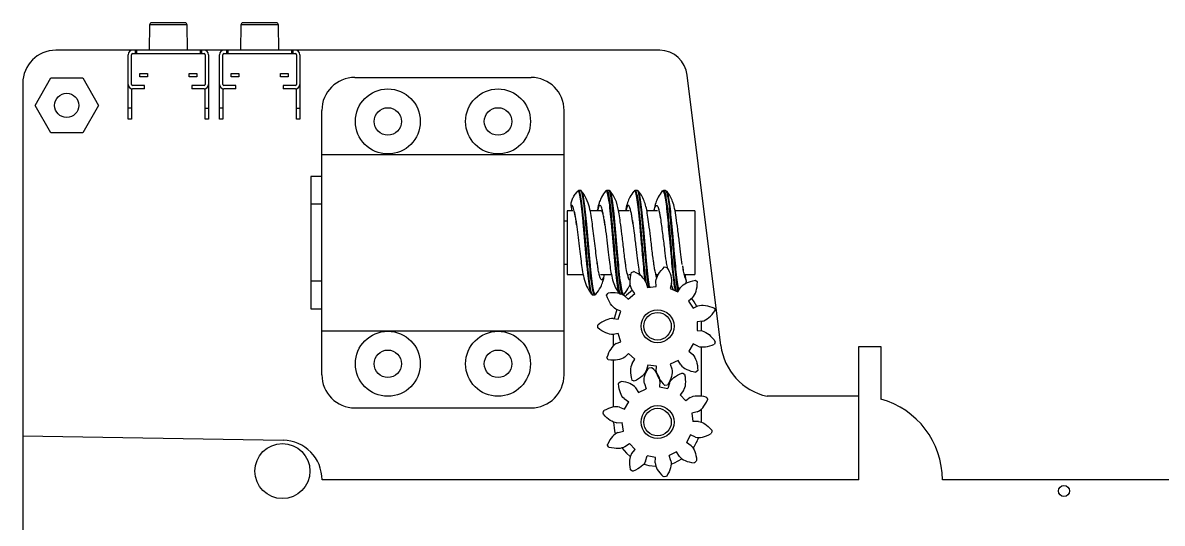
# Model space of a CAD drawing. Header units: millimetres. Extents: x -64 to 93, y 51 to 179.
# Drawn here: x -63.6 to 39.9, y 133.4 to 178.8 of the extents above; entities that cross this region are included whole.
import ezdxf

# ---------------------------------------------------------------- set-up
doc = ezdxf.new("R2010")
doc.units = ezdxf.units.MM

msp = doc.modelspace()

# ---------------------------------------------------------------- linework, layer by layer
at = {"color": 7, "linetype": 'Continuous', "lineweight": 25}
for p, q in [((-52.12, 178.64), (-52.16, 176.34)), ((-48.91, 178.84), (-51.92, 178.84)), ((-48.67, 176.34), (-48.71, 178.64)), ((-43.82, 178.64), (-43.86, 176.34)), ((-40.61, 178.84), (-43.62, 178.84)), ((-40.37, 176.34), (-40.41, 178.64)), ((-5.75, 176.34), (-60.64, 176.34)), ((-53.66, 176.04), (-47.16, 176.04)), ((-53.41, 176.34), (-53.41, 176.04)), ((-53.31, 176.34), (-53.31, 176.04)), ((-47.51, 176.34), (-47.51, 176.04)), ((-47.41, 176.34), (-47.41, 176.04)), ((-45.36, 176.04), (-38.86, 176.04)), ((-45.11, 176.34), (-45.11, 176.04)), ((-45.01, 176.34), (-45.01, 176.04)), ((-39.21, 176.34), (-39.21, 176.04)), ((-39.11, 176.34), (-39.11, 176.04)), ((-54.06, 170.09), (-54.06, 175.94)), ((-53.76, 173.24), (-53.76, 175.94)), ((-47.06, 175.94), (-47.06, 173.24)), ((-46.76, 175.94), (-46.76, 170.09)), ((-45.76, 170.09), (-45.76, 175.94)), ((-45.46, 173.24), (-45.46, 175.94)), ((-38.76, 175.94), (-38.76, 173.24)), ((-38.46, 175.94), (-38.46, 170.09)), ((-53.01, 174.24), (-52.31, 174.24)), ((-53.01, 173.94), (-53.01, 174.24)), ((-52.31, 174.24), (-52.31, 173.94)), ((-48.51, 173.94), (-48.51, 174.24)), ((-48.51, 174.24), (-47.81, 174.24)), ((-47.81, 174.24), (-47.81, 173.94)), ((-44.71, 174.24), (-44.01, 174.24)), ((-44.71, 173.94), (-44.71, 174.24)), ((-44.01, 174.24), (-44.01, 173.94)), ((-40.21, 173.94), (-40.21, 174.24)), ((-40.21, 174.24), (-39.51, 174.24)), ((-39.51, 174.24), (-39.51, 173.94)), ((-0.2, 149.55), (-3.26, 174.07)), ((-63.64, 173.34), (-63.64, 54.14)), ((-62.52, 171.34), (-61.08, 173.84)), ((-61.08, 173.84), (-58.19, 173.84)), ((-58.19, 173.84), (-56.75, 171.34)), ((-52.56, 173.14), (-53.66, 173.14)), ((-52.31, 173.94), (-53.01, 173.94)), ((-52.56, 172.84), (-52.56, 173.14)), ((-47.81, 173.94), (-48.51, 173.94)), ((-47.16, 173.14), (-48.26, 173.14)), ((-48.26, 173.14), (-48.26, 172.84)), ((-44.26, 173.14), (-45.36, 173.14)), ((-44.01, 173.94), (-44.71, 173.94)), ((-44.26, 172.84), (-44.26, 173.14)), ((-39.51, 173.94), (-40.21, 173.94)), ((-38.86, 173.14), (-39.96, 173.14)), ((-39.96, 173.14), (-39.96, 172.84)), ((-33.46, 173.88), (-17.45, 173.88)), ((-53.76, 172.85), (-53.76, 170.09)), ((-52.56, 172.84), (-53.66, 172.84)), ((-47.16, 172.84), (-48.26, 172.84)), ((-47.06, 170.09), (-47.06, 172.85)), ((-45.46, 172.85), (-45.46, 170.09)), ((-44.26, 172.84), (-45.36, 172.84)), ((-38.86, 172.84), (-39.96, 172.84)), ((-38.76, 170.09), (-38.76, 172.85)), ((-61.08, 168.84), (-62.52, 171.34)), ((-56.75, 171.34), (-58.19, 168.84)), ((-53.76, 171.09), (-54.06, 171.09)), ((-47.06, 171.09), (-46.76, 171.09)), ((-45.46, 171.09), (-45.76, 171.09)), ((-38.76, 171.09), (-38.46, 171.09)), ((-36.46, 146.88), (-36.46, 170.88)), ((-14.45, 146.88), (-14.45, 170.88)), ((-53.76, 170.09), (-54.06, 170.09)), ((-46.76, 170.09), (-47.06, 170.09)), ((-45.46, 170.09), (-45.76, 170.09)), ((-38.46, 170.09), (-38.76, 170.09)), ((-58.19, 168.84), (-61.08, 168.84)), ((-36.46, 166.88), (-14.45, 166.88)), ((-36.46, 164.88), (-37.46, 164.88)), ((-37.46, 164.88), (-37.46, 152.88)), ((-12.93, 163.62), (-13.09, 163.62)), ((-10.39, 163.62), (-10.55, 163.62)), ((-7.82, 163.62), (-7.98, 163.62)), ((-5.42, 163.62), (-5.5, 163.59)), ((-5.25, 163.62), (-5.41, 163.62)), ((-5.16, 163.59), (-5.23, 163.62)), ((-13.24, 163.56), (-13.16, 163.59)), ((-13.16, 163.58), (-13.18, 163.57)), ((-7.71, 163.58), (-7.72, 163.57)), ((-13.65, 161.78), (-14.16, 161.78)), ((-14.16, 161.78), (-14.16, 155.98)), ((-13.7, 161.78), (-13.8, 162.24)), ((-11.08, 161.78), (-12.07, 161.78)), ((-8.52, 161.78), (-9.51, 161.78)), ((-5.95, 161.78), (-6.93, 161.78)), ((-2.56, 161.78), (-4.37, 161.78)), ((-2.56, 161.78), (-2.56, 155.98)), ((-14.16, 160.83), (-14.45, 160.83)), ((-10.81, 160.96), (-10.74, 160.46)), ((-8.23, 160.9), (-8.19, 160.61)), ((-14.45, 156.93), (-14.16, 156.93)), ((-6.28, 156.88), (-6.3, 157.07)), ((-5.32, 156.67), (-5.08, 156.63)), ((-14.16, 155.98), (-12.71, 155.98)), ((-11.13, 155.98), (-10.14, 155.98)), ((-8.56, 155.98), (-8.35, 155.98)), ((-8.33, 156.16), (-8.11, 156.26)), ((-7.66, 155.98), (-7.57, 155.98)), ((-6.09, 154.91), (-6.11, 155.37)), ((-6.03, 156), (-5.99, 156.02)), ((-5.99, 155.98), (-5.88, 155.98)), ((-3.46, 156), (-3.37, 155.51)), ((-3.46, 155.98), (-2.56, 155.98)), ((-2.51, 155.47), (-2.33, 155.31)), ((-10.58, 154.1), (-10.45, 154.3)), ((-8.03, 154.26), (-8.29, 154.64)), ((-6.98, 155.24), (-6.86, 154.8)), ((-6.86, 154.8), (-6.09, 154.91)), ((-4.68, 155.17), (-4.82, 154.73)), ((-4.82, 154.73), (-4.11, 154.41)), ((-4.11, 154.41), (-3.87, 154.81)), ((-11.83, 154.13), (-11.67, 154.13)), ((-11.55, 154.22), (-11.56, 154.18)), ((-8.95, 154.06), (-8.61, 153.75)), ((-8.61, 153.75), (-8.03, 154.26)), ((-2.78, 153.86), (-3.14, 153.57)), ((-3.14, 153.57), (-2.71, 152.92)), ((-37.46, 152.88), (-36.46, 152.88)), ((-9.3, 152.66), (-9.73, 152.84)), ((-9.52, 151.92), (-9.3, 152.66)), ((-2.71, 152.92), (-2.3, 153.13)), ((-0.79, 152.94), (-0.72, 152.72)), ((-11.37, 151.15), (-11.37, 151.39)), ((-9.97, 152), (-9.52, 151.92)), ((-1.89, 151.74), (-2.35, 151.69)), ((-2.35, 151.69), (-2.34, 150.91)), ((-1.95, 151.29), (-1.97, 151.73)), ((-1.95, 150.87), (-1.95, 151.29)), ((-36.46, 150.88), (-14.45, 150.88)), ((-9.52, 150.63), (-9.97, 150.55)), ((-9.95, 149.52), (-9.95, 150.55)), ((-9.29, 149.88), (-9.52, 150.63)), ((-2.34, 150.91), (-1.89, 150.86)), ((-9.72, 149.71), (-9.29, 149.88)), ((-2.7, 149.68), (-3.12, 149.02)), ((-2.29, 149.47), (-2.7, 149.68)), ((-1.95, 144.94), (-1.95, 149.42)), ((-0.71, 149.89), (-0.78, 149.66)), ((12.34, 137.34), (12.34, 149.44)), ((12.34, 149.44), (14.34, 149.44)), ((14.34, 149.44), (14.34, 144.67)), ((-10.43, 148.24), (-10.56, 148.44)), ((-9.95, 143.94), (-9.95, 148.24)), ((-8.6, 148.81), (-8.93, 148.49)), ((-8.01, 148.3), (-8.6, 148.81)), ((-8.27, 147.92), (-8.01, 148.3)), ((-4.09, 148.17), (-4.79, 147.85)), ((-3.85, 147.78), (-4.09, 148.17)), ((-3.12, 149.02), (-2.76, 148.73)), ((-6.84, 147.77), (-6.95, 147.32)), ((-6.06, 147.66), (-6.84, 147.77)), ((-6.78, 147.48), (-6.7, 147.53)), ((-6.7, 147.53), (-6.54, 147.55)), ((-6.54, 147.55), (-6.46, 147.53)), ((-6.08, 147.2), (-6.06, 147.66)), ((-4.79, 147.85), (-4.65, 147.41)), ((-3.74, 147.04), (-3.66, 147.03)), ((-2.3, 147.28), (-2.48, 147.13)), ((-9.5, 146.06), (-9.46, 146.14)), ((-9.46, 146.14), (-9.35, 146.25)), ((-9.35, 146.25), (-9.27, 146.28)), ((-8.07, 146.3), (-8.29, 146.4)), ((-7.15, 146.1), (-6.99, 145.62)), ((-5.73, 146.29), (-5.76, 145.79)), ((-4.86, 146.13), (-5.01, 145.65)), ((-3.66, 147.03), (-3.51, 146.95)), ((-3.51, 146.95), (-3.46, 146.89)), ((-7.95, 145.71), (-7.68, 145.29)), ((-7.68, 145.29), (-6.99, 145.62)), ((-5.76, 145.79), (-5.01, 145.65)), ((-5.04, 145.94), (-5.28, 145.91)), ((-3.59, 145.45), (-3.91, 145.06)), ((-3.91, 145.06), (-3.39, 144.51)), ((-9.41, 143.94), (-8.94, 143.76)), ((-8.99, 144.72), (-8.57, 144.43)), ((-8.94, 143.76), (-8.57, 144.43)), ((-2.98, 144.81), (-3.39, 144.51)), ((-1.55, 144.89), (-1.48, 144.83)), ((-1.48, 144.83), (-1.41, 144.68)), ((-1.41, 144.68), (-1.41, 144.6)), ((12.34, 144.94), (4, 144.94)), ((-33.46, 143.88), (-17.45, 143.88)), ((-10.88, 143.4), (-10.85, 143.55)), ((-10.86, 143.31), (-10.88, 143.4)), ((-10.85, 143.55), (-10.81, 143.63)), ((-2.36, 143.52), (-2.85, 143.39)), ((-2.85, 143.39), (-2.74, 142.64)), ((-1.95, 142.59), (-1.95, 143.8)), ((-9.66, 142.53), (-9.16, 142.54)), ((-9.05, 141.78), (-9.16, 142.54)), ((-2.24, 142.64), (-2.74, 142.64)), ((-1.03, 141.86), (-1.02, 141.78)), ((-63.64, 141.34), (-39.97, 140.94)), ((-9.54, 141.65), (-9.05, 141.78)), ((-2.96, 141.42), (-3.33, 140.74)), ((-2.49, 141.23), (-2.96, 141.42)), ((-1.05, 141.62), (-1.09, 141.55)), ((-1.02, 141.78), (-1.05, 141.62)), ((-10.49, 140.49), (-10.49, 140.57)), ((-10.42, 140.34), (-10.49, 140.49)), ((-10.35, 140.29), (-10.42, 140.34)), ((-8.92, 140.36), (-8.51, 140.66)), ((-7.99, 140.11), (-8.51, 140.66)), ((-8.31, 139.72), (-7.99, 140.11)), ((-4.22, 139.88), (-4.91, 139.55)), ((-3.95, 139.46), (-4.22, 139.88)), ((-2.91, 140.45), (-3.33, 140.74)), ((-7.04, 139.04), (-6.89, 139.52)), ((-6.14, 139.38), (-6.89, 139.52)), ((-6.17, 138.88), (-6.14, 139.38)), ((-4.75, 139.07), (-4.91, 139.55)), ((-2.55, 138.92), (-2.63, 138.89)), ((-2.44, 139.03), (-2.55, 138.92)), ((-2.4, 139.11), (-2.44, 139.03)), ((-8.39, 138.22), (-8.44, 138.29)), ((-8.24, 138.15), (-8.39, 138.22)), ((-8.16, 138.14), (-8.24, 138.15)), ((12.34, 137.34), (-36.44, 137.34)), ((-5.36, 137.62), (-5.44, 137.64)), ((-5.2, 137.65), (-5.36, 137.62)), ((-5.12, 137.69), (-5.2, 137.65)), ((59.79, 137.34), (19.94, 137.34))]:
    msp.add_line(p, q, dxfattribs=at)
at = {"color": 8, "linetype": 'Continuous', "lineweight": 25}
for p, q in [((-48.71, 178.64), (-52.12, 178.64)), ((-40.41, 178.64), (-43.82, 178.64)), ((-36.46, 162.38), (-37.46, 162.38)), ((-13.32, 160.51), (-13.39, 161.08)), ((-11.39, 156.72), (-11.45, 157.16)), ((-36.46, 155.38), (-37.46, 155.38)), ((-6.03, 156), (-5.99, 155.77))]:
    msp.add_line(p, q, dxfattribs=at)
at = {"color": 7, "linetype": 'Continuous', "lineweight": 25, "flags": 128}
for points in [[(-13.1, 163.62), (-13.14, 163.6), (-13.18, 163.59)], [(-12.85, 163.58), (-12.89, 163.6), (-12.93, 163.61)], [(-10.56, 163.62), (-10.6, 163.6), (-10.64, 163.59)], [(-10.29, 163.59), (-10.33, 163.6), (-10.37, 163.62)], [(-7.99, 163.62), (-8.03, 163.6), (-8.07, 163.59)], [(-7.72, 163.59), (-7.76, 163.6), (-7.8, 163.62)], [(-8.24, 154.57), (-8.78, 154.11), (-8.89, 154)], [(-11.92, 154.17), (-11.88, 154.15), (-11.84, 154.14)], [(-11.66, 154.14), (-11.62, 154.15), (-11.58, 154.17)], [(-9.09, 154.14), (-9.05, 154.15), (-9.01, 154.17)], [(-2.38, 153.09), (-2.62, 153.51), (-2.85, 153.81)], [(-9.65, 152.81), (-9.87, 152.07), (-9.89, 151.98)], [(-9.95, 142.59), (-9.87, 141.81), (-9.8, 141.52)], [(-9.19, 140.24), (-8.78, 139.76), (-8.44, 139.46)], [(-7.18, 138.78), (-6.73, 138.66), (-6.11, 138.59)], [(-4.72, 138.78), (-4.42, 138.89), (-3.74, 139.25)]]:
    msp.add_lwpolyline(points, dxfattribs=at)
at = {"color": 7, "linetype": 'Continuous', "lineweight": 25}
for centre, radius in [((-59.64, 171.34), 1.1), ((-30.46, 169.88), 2.95), ((-20.45, 169.88), 2.95), ((-30.46, 169.88), 1.25), ((-20.45, 169.88), 1.25), ((-5.95, 151.29), 1.5), ((-5.95, 151.29), 1.25), ((-30.46, 147.88), 2.95), ((-20.45, 147.88), 2.95), ((-30.46, 147.88), 1.25), ((-20.45, 147.88), 1.25), ((-5.95, 142.59), 1.5), ((-5.95, 142.59), 1.25), ((-40.04, 138.14), 2.5), ((30.98, 136.34), 0.5)]:
    msp.add_circle(centre, radius, dxfattribs=at)
for centre, radius, start, end in [((-51.92, 178.64), 0.2, 90, 179), ((-48.91, 178.64), 0.2, 1, 90), ((-43.62, 178.64), 0.2, 90, 179), ((-40.61, 178.64), 0.2, 1, 90), ((-60.64, 173.34), 3, 90, 180), ((-53.66, 175.94), 0.4, 90, 180), ((-53.66, 175.94), 0.1, 90, 180), ((-47.16, 175.94), 0.4, 360, 90), ((-47.16, 175.94), 0.1, 0, 90), ((-45.36, 175.94), 0.4, 90, 180), ((-45.36, 175.94), 0.1, 90, 180), ((-38.86, 175.94), 0.4, 360, 90), ((-38.86, 175.94), 0.1, 360, 90), ((-5.75, 173.84), 2.5, 5.286, 90), ((-53.66, 173.24), 0.4, 180, 270), ((-53.66, 173.24), 0.1, 180, 270), ((-47.16, 173.24), 0.4, 270, 0), ((-47.16, 173.24), 0.1, 270, 0), ((-45.36, 173.24), 0.4, 180, 270), ((-45.36, 173.24), 0.1, 180, 270), ((-38.86, 173.24), 0.4, 270, 0), ((-38.86, 173.24), 0.1, 270, 0), ((-33.46, 170.88), 3, 90, 180), ((-17.45, 170.88), 3, 0, 90), ((5.17, 150.22), 5.41, 187.1051, 257.5149), ((-33.46, 146.88), 3, 180, 270), ((-17.45, 146.88), 3, 270, 0), ((12.34, 137.34), 7.6, 0, 74.7425), ((-40.04, 137.34), 3.6, 360, 89.0302), ((-5.95, 142.59), 4, 323.9514, 339.4698)]:
    msp.add_arc(centre, radius, start, end, dxfattribs=at)
for points, knots in [([(-11.84, 154.18), (-11.87, 154.19), (-11.93, 154.2), (-12.03, 154.69), (-12.16, 155.54), (-12.28, 156.7), (-12.39, 158.03), (-12.52, 159.44), (-12.65, 160.81), (-12.76, 162), (-12.88, 162.94), (-12.99, 163.44), (-13.07, 163.62), (-13.1, 163.61), (-13.1, 163.61)], [0, 0, 0, 0, 0.05826, 0.154303, 0.252283, 0.347853, 0.441422, 0.538856, 0.63629, 0.72986, 0.82543, 0.92341, 0.988045, 1, 1, 1, 1]), ([(-11.67, 154.17), (-11.7, 154.18), (-11.76, 154.19), (-11.87, 154.68), (-12, 155.54), (-12.12, 156.7), (-12.23, 158.03), (-12.36, 159.44), (-12.49, 160.81), (-12.59, 162), (-12.71, 162.94), (-12.83, 163.43), (-12.9, 163.62), (-12.93, 163.61), (-12.93, 163.61)], [0, 0, 0, 0, 0.0684097, 0.1639182, 0.2613532, 0.356392, 0.4494413, 0.5463335, 0.6432256, 0.7362749, 0.8313137, 0.9287488, 0.9930238, 1, 1, 1, 1]), ([(-6.97, 155.19), (-6.97, 155.22), (-7.02, 155.49), (-7.11, 156.31), (-7.21, 157.56), (-7.34, 158.97), (-7.47, 160.37), (-7.58, 161.63), (-7.69, 162.66), (-7.82, 163.34), (-7.92, 163.65), (-7.97, 163.6), (-7.98, 163.59)], [0, 0, 0, 0, 0.013769, 0.134272, 0.250213, 0.370251, 0.492103, 0.610378, 0.727301, 0.848813, 0.969717, 1, 1, 1, 1]), ([(-6.74, 154.81), (-6.77, 154.96), (-6.84, 155.33), (-6.94, 156.29), (-7.05, 157.57), (-7.18, 158.97), (-7.3, 160.37), (-7.42, 161.63), (-7.53, 162.66), (-7.66, 163.34), (-7.75, 163.65), (-7.8, 163.6), (-7.8, 163.6)], [0, 0, 0, 0, 0.071263, 0.186386, 0.297151, 0.411828, 0.52824, 0.641235, 0.752937, 0.869024, 0.98453, 1, 1, 1, 1]), ([(-13.8, 162.25), (-13.8, 162.36), (-13.79, 162.6), (-13.66, 162.95), (-13.51, 163.16), (-13.43, 163.27)], [0, 0, 0, 0, 0.299307, 0.643645, 1, 1, 1, 1]), ([(-13.14, 163.55), (-13.2, 163.52), (-13.3, 163.47), (-13.4, 163.34), (-13.45, 163.28)], [0, 0, 0, 0, 0.514395, 1, 1, 1, 1]), ([(-11.95, 154.24), (-11.97, 154.25), (-12.02, 154.27), (-12.11, 154.72), (-12.24, 155.56), (-12.36, 156.71), (-12.47, 158.03), (-12.6, 159.44), (-12.72, 160.8), (-12.83, 161.98), (-12.95, 162.9), (-13.06, 163.41), (-13.12, 163.51), (-13.14, 163.54)], [0, 0, 0, 0, 0.032474, 0.13414, 0.237858, 0.339024, 0.438073, 0.541212, 0.644352, 0.7434, 0.844567, 0.948285, 1, 1, 1, 1]), ([(-11.43, 156.96), (-11.46, 157.2), (-11.52, 157.69), (-11.63, 158.58), (-11.74, 159.5), (-11.85, 160.38), (-11.95, 161.16), (-12.09, 161.93), (-12.32, 162.73), (-12.62, 163.22), (-12.79, 163.48)], [0, 0, 0, 0, 0.116359, 0.2352938, 0.3569812, 0.4767725, 0.591038, 0.7089121, 0.8418445, 1, 1, 1, 1]), ([(-11.58, 154.19), (-11.61, 154.2), (-11.68, 154.21), (-11.79, 154.71), (-11.92, 155.56), (-12.04, 156.71), (-12.15, 158.03), (-12.28, 159.44), (-12.41, 160.8), (-12.52, 161.98), (-12.64, 162.89), (-12.73, 163.36), (-12.78, 163.45), (-12.79, 163.46)], [0, 0, 0, 0, 0.083093, 0.183056, 0.285035, 0.384506, 0.481894, 0.583305, 0.684716, 0.782105, 0.881575, 0.983555, 1, 1, 1, 1]), ([(-10.66, 163.57), (-10.8, 163.39), (-11.03, 163.07), (-11.22, 162.62), (-11.33, 162.27), (-11.39, 162.03), (-11.43, 161.82), (-11.43, 161.78)], [0, 0, 0, 0, 0.2868254, 0.5034012, 0.6892981, 0.9446454, 1, 1, 1, 1]), ([(-9.38, 154.24), (-9.41, 154.27), (-9.47, 154.36), (-9.58, 154.96), (-9.71, 155.92), (-9.82, 157.14), (-9.94, 158.5), (-10.07, 159.91), (-10.19, 161.22), (-10.3, 162.32), (-10.43, 163.13), (-10.54, 163.57), (-10.61, 163.56), (-10.64, 163.55)], [0, 0, 0, 0, 0.0640494, 0.161505, 0.2594505, 0.3536958, 0.4490322, 0.5472521, 0.6440086, 0.7374632, 0.8345949, 0.9327049, 1, 1, 1, 1]), ([(-9.28, 154.14), (-9.31, 154.19), (-9.38, 154.29), (-9.51, 154.93), (-9.63, 155.9), (-9.75, 157.12), (-9.86, 158.49), (-9.99, 159.91), (-10.12, 161.23), (-10.22, 162.35), (-10.35, 163.16), (-10.46, 163.59), (-10.52, 163.58), (-10.55, 163.58)], [0, 0, 0, 0, 0.0885301, 0.1845491, 0.2810507, 0.3739073, 0.4678387, 0.5646105, 0.6599409, 0.7520186, 0.8477186, 0.9443821, 1, 1, 1, 1]), ([(-9.1, 154.15), (-9.1, 154.14), (-9.15, 154.08), (-9.22, 154.33), (-9.35, 154.92), (-9.47, 155.9), (-9.59, 157.12), (-9.7, 158.49), (-9.83, 159.91), (-9.95, 161.23), (-10.06, 162.35), (-10.19, 163.15), (-10.3, 163.58), (-10.35, 163.57), (-10.37, 163.57)], [0, 0, 0, 0, 0.007031, 0.099262, 0.195305, 0.29183, 0.384709, 0.478664, 0.57546, 0.670813, 0.762914, 0.858637, 0.955325, 1, 1, 1, 1]), ([(-8.85, 156.93), (-8.88, 157.14), (-8.94, 157.56), (-9.02, 158.27), (-9.11, 158.97), (-9.21, 159.82), (-9.33, 160.7), (-9.46, 161.7), (-9.61, 162.41), (-9.9, 163.07), (-10.14, 163.4), (-10.27, 163.57)], [0, 0, 0, 0, 0.096517, 0.188151, 0.276753, 0.359919, 0.503375, 0.615909, 0.807161, 0.900569, 1, 1, 1, 1]), ([(-9.01, 154.2), (-9.02, 154.19), (-9.06, 154.11), (-9.14, 154.35), (-9.27, 154.95), (-9.4, 155.92), (-9.51, 157.13), (-9.62, 158.5), (-9.75, 159.91), (-9.88, 161.21), (-9.98, 162.33), (-10.11, 163.12), (-10.21, 163.53), (-10.25, 163.53), (-10.26, 163.53)], [0, 0, 0, 0, 0.018349, 0.111842, 0.2092, 0.307048, 0.401199, 0.49644, 0.594561, 0.691221, 0.784582, 0.881616, 0.979628, 1, 1, 1, 1]), ([(-8.1, 163.56), (-8.23, 163.38), (-8.51, 163), (-8.69, 162.5), (-8.8, 162.12), (-8.85, 161.83), (-8.86, 161.78)], [0, 0, 0, 0, 0.285989, 0.582363, 0.925826, 1, 1, 1, 1]), ([(-7.07, 155.39), (-7.11, 155.7), (-7.19, 156.33), (-7.29, 157.58), (-7.41, 158.97), (-7.54, 160.36), (-7.66, 161.61), (-7.77, 162.63), (-7.9, 163.32), (-8, 163.63), (-8.05, 163.56), (-8.07, 163.54)], [0, 0, 0, 0, 0.110872, 0.228076, 0.349421, 0.472601, 0.592164, 0.710359, 0.833195, 0.955416, 1, 1, 1, 1]), ([(-6.3, 157.07), (-6.32, 157.2), (-6.37, 157.52), (-6.46, 158.31), (-6.59, 159.38), (-6.73, 160.51), (-6.85, 161.37), (-6.96, 162.01), (-7.11, 162.56), (-7.32, 163.06), (-7.57, 163.4), (-7.7, 163.57)], [0, 0, 0, 0, 0.062376, 0.14943, 0.316586, 0.46425, 0.586443, 0.695735, 0.798866, 0.898118, 1, 1, 1, 1]), ([(-6.66, 154.83), (-6.69, 154.97), (-6.76, 155.34), (-6.87, 156.31), (-6.97, 157.57), (-7.1, 158.97), (-7.23, 160.36), (-7.34, 161.61), (-7.46, 162.62), (-7.58, 163.33), (-7.66, 163.47), (-7.69, 163.54)], [0, 0, 0, 0, 0.075699, 0.194056, 0.307933, 0.425833, 0.545517, 0.661687, 0.776527, 0.895876, 1, 1, 1, 1]), ([(-5.52, 163.57), (-5.66, 163.38), (-5.92, 163.02), (-6.13, 162.47), (-6.24, 162.08), (-6.28, 161.82), (-6.29, 161.78)], [0, 0, 0, 0, 0.319463, 0.621539, 0.936407, 1, 1, 1, 1]), ([(-5.5, 163.55), (-5.47, 163.56), (-5.42, 163.59), (-5.32, 163.25), (-5.2, 162.62), (-5.1, 161.73), (-5, 160.65), (-4.89, 159.44), (-4.77, 158.19), (-4.67, 157), (-4.57, 155.94), (-4.46, 155.05), (-4.39, 154.7), (-4.35, 154.52)], [0, 0, 0, 0, 0.062001, 0.157562, 0.253123, 0.345379, 0.437635, 0.533196, 0.628758, 0.721014, 0.813269, 0.908831, 1, 1, 1, 1]), ([(-5.41, 163.58), (-5.39, 163.59), (-5.34, 163.61), (-5.24, 163.28), (-5.13, 162.64), (-5.02, 161.75), (-4.92, 160.66), (-4.81, 159.44), (-4.7, 158.18), (-4.6, 156.98), (-4.5, 155.92), (-4.38, 155.03), (-4.31, 154.66), (-4.27, 154.48)], [0, 0, 0, 0, 0.050903, 0.147491, 0.24408, 0.337328, 0.430576, 0.527164, 0.623753, 0.717001, 0.810249, 0.906837, 1, 1, 1, 1]), ([(-5.23, 163.58), (-5.22, 163.59), (-5.17, 163.6), (-5.08, 163.28), (-4.96, 162.65), (-4.86, 161.75), (-4.76, 160.66), (-4.65, 159.44), (-4.54, 158.18), (-4.44, 156.98), (-4.33, 155.91), (-4.22, 155.05), (-4.14, 154.54), (-4.1, 154.43), (-4.09, 154.42)], [0, 0, 0, 0, 0.038003, 0.13406, 0.230116, 0.32285, 0.415585, 0.511641, 0.607697, 0.700431, 0.793166, 0.889222, 0.985278, 1, 1, 1, 1]), ([(-3.71, 156.9), (-3.75, 157.19), (-3.83, 157.78), (-3.96, 158.91), (-4.12, 160.1), (-4.25, 161.15), (-4.39, 161.98), (-4.56, 162.6), (-4.77, 163.09), (-5.01, 163.41), (-5.13, 163.57)], [0, 0, 0, 0, 0.128809, 0.267684, 0.415463, 0.561313, 0.692114, 0.80894, 0.910182, 1, 1, 1, 1]), ([(-5.13, 163.55), (-5.12, 163.55), (-5.08, 163.55), (-5, 163.24), (-4.89, 162.62), (-4.79, 161.73), (-4.68, 160.65), (-4.57, 159.44), (-4.46, 158.19), (-4.36, 157), (-4.26, 155.94), (-4.15, 155.06), (-4.07, 154.7), (-4.04, 154.53)], [0, 0, 0, 0, 0.012314, 0.113091, 0.213869, 0.311161, 0.408453, 0.509231, 0.610009, 0.707301, 0.804592, 0.90537, 1, 1, 1, 1]), ([(-13.39, 161.08), (-13.43, 161.33), (-13.47, 161.6), (-13.52, 161.74), (-13.52, 161.74)], [0, 0, 0, 0, 0.964392, 1, 1, 1, 1]), ([(-13.41, 161.15), (-13.44, 161.38), (-13.48, 161.61), (-13.52, 161.74), (-13.52, 161.74)], [0, 0, 0, 0, 0.960329, 1, 1, 1, 1]), ([(-10.9, 161.48), (-10.94, 161.59), (-11, 161.77), (-11.06, 161.75), (-11.08, 161.75)], [0, 0, 0, 0, 0.61948, 1, 1, 1, 1]), ([(-10.74, 160.46), (-10.74, 160.49), (-10.79, 160.82), (-10.85, 161.29), (-10.92, 161.59), (-10.95, 161.72)], [0, 0, 0, 0, 0.050587, 0.601974, 1, 1, 1, 1]), ([(-10.83, 161.12), (-10.84, 161.19), (-10.88, 161.44), (-10.92, 161.6), (-10.95, 161.72)], [0, 0, 0, 0, 0.256901, 1, 1, 1, 1]), ([(-8.27, 161.13), (-8.29, 161.28), (-8.32, 161.52), (-8.36, 161.66), (-8.38, 161.72)], [0, 0, 0, 0, 0.602537, 1, 1, 1, 1]), ([(-8.27, 161.12), (-8.29, 161.27), (-8.32, 161.52), (-8.36, 161.66), (-8.38, 161.71)], [0, 0, 0, 0, 0.6026009, 1, 1, 1, 1]), ([(-5.82, 161.76), (-5.8, 161.69), (-5.76, 161.54), (-5.72, 161.28), (-5.7, 161.14)], [0, 0, 0, 0, 0.456612, 1, 1, 1, 1]), ([(-5.81, 161.72), (-5.79, 161.66), (-5.74, 161.46), (-5.69, 161.14), (-5.66, 160.86), (-5.65, 160.83)], [0, 0, 0, 0, 0.27743, 0.935722, 1, 1, 1, 1]), ([(-13.38, 160.96), (-13.34, 160.68), (-13.26, 160.12), (-13.13, 159.09), (-13.01, 158.1), (-12.91, 157.2), (-12.8, 156.41), (-12.65, 155.64), (-12.41, 154.87), (-12.11, 154.43), (-11.95, 154.19)], [0, 0, 0, 0, 0.128032, 0.25609, 0.377554, 0.488252, 0.597399, 0.715194, 0.846656, 1, 1, 1, 1]), ([(-8.19, 160.61), (-8.15, 160.33), (-8.07, 159.7), (-7.93, 158.57), (-7.8, 157.5), (-7.69, 156.66), (-7.62, 156.15), (-7.56, 155.94), (-7.56, 155.91)], [0, 0, 0, 0, 0.194169, 0.433902, 0.640071, 0.81737, 0.980184, 1, 1, 1, 1]), ([(-5.66, 160.9), (-5.63, 160.69), (-5.58, 160.27), (-5.48, 159.55), (-5.4, 158.86), (-5.29, 158.06), (-5.21, 157.31), (-5.12, 156.81), (-5.09, 156.64)], [0, 0, 0, 0, 0.174538, 0.342412, 0.49848, 0.639301, 0.870101, 1, 1, 1, 1]), ([(-10.74, 160.46), (-10.72, 160.3), (-10.65, 159.81), (-10.53, 158.85), (-10.41, 157.8), (-10.3, 156.89), (-10.19, 156.16), (-10.04, 155.48), (-9.82, 154.81), (-9.53, 154.41), (-9.38, 154.19)], [0, 0, 0, 0, 0.079032, 0.231002, 0.369721, 0.493325, 0.611968, 0.731746, 0.85783, 1, 1, 1, 1]), ([(-11.26, 156.05), (-11.3, 156.19), (-11.34, 156.37), (-11.38, 156.66), (-11.39, 156.73)], [0, 0, 0, 0, 0.775843, 1, 1, 1, 1]), ([(-11.26, 156.05), (-11.29, 156.19), (-11.34, 156.37), (-11.38, 156.66), (-11.39, 156.72)], [0, 0, 0, 0, 0.77542, 1, 1, 1, 1]), ([(-8.69, 156.03), (-8.7, 156.05), (-8.74, 156.2), (-8.78, 156.47), (-8.82, 156.71)], [0, 0, 0, 0, 0.126292, 1, 1, 1, 1]), ([(-8.69, 156.04), (-8.7, 156.06), (-8.74, 156.2), (-8.78, 156.47), (-8.82, 156.71)], [0, 0, 0, 0, 0.1259, 1, 1, 1, 1]), ([(-6.12, 156.06), (-6.14, 156.13), (-6.18, 156.29), (-6.23, 156.57), (-6.25, 156.73)], [0, 0, 0, 0, 0.449406, 1, 1, 1, 1]), ([(-6.12, 156.06), (-6.14, 156.13), (-6.19, 156.3), (-6.23, 156.58), (-6.25, 156.73)], [0, 0, 0, 0, 0.449423, 1, 1, 1, 1]), ([(-3.69, 156.79), (-3.66, 156.55), (-3.61, 156.26), (-3.56, 156.08), (-3.55, 156.04)], [0, 0, 0, 0, 0.793586, 1, 1, 1, 1]), ([(-3.68, 156.72), (-3.65, 156.51), (-3.61, 156.24), (-3.56, 156.08), (-3.55, 156.05)], [0, 0, 0, 0, 0.771904, 1, 1, 1, 1]), ([(-11.55, 154.19), (-11.39, 154.41), (-11.12, 154.78), (-10.92, 155.33), (-10.83, 155.67), (-10.79, 155.89), (-10.77, 155.98)], [0, 0, 0, 0, 0.373146, 0.645218, 0.86345, 1, 1, 1, 1]), ([(-3.37, 155.51), (-3.36, 155.39), (-3.36, 155.28), (-3.39, 155.18), (-3.39, 155.18)], [0, 0, 0, 0, 0.991255, 1, 1, 1, 1]), ([(-8.98, 154.19), (-8.82, 154.41), (-8.58, 154.73), (-8.46, 155.07), (-8.42, 155.18)], [0, 0, 0, 0, 0.685586, 1, 1, 1, 1]), ([(-4.71, 155.06), (-4.68, 154.96), (-4.61, 154.76), (-4.55, 154.65), (-4.52, 154.59)], [0, 0, 0, 0, 0.51758, 1, 1, 1, 1])]:
    msp.add_open_spline(points, degree=3, knots=knots, dxfattribs=at)
at = {"color": 8, "linetype": 'Continuous', "lineweight": 25}
for points, knots in [([(-13.52, 161.74), (-13.56, 161.9), (-13.66, 162.27), (-13.75, 162.26), (-13.8, 162.25)], [0, 0, 0, 0, 0.427427, 1, 1, 1, 1]), ([(-13.52, 161.74), (-13.56, 161.9), (-13.66, 162.27), (-13.75, 162.25), (-13.8, 162.24)], [0, 0, 0, 0, 0.427558, 1, 1, 1, 1]), ([(-10.95, 161.72), (-10.96, 161.78), (-11.01, 162.05), (-11.11, 162.26), (-11.23, 162.29), (-11.32, 162.11), (-11.38, 161.85), (-11.39, 161.78)], [0, 0, 0, 0, 0.08333, 0.358583, 0.624337, 0.89009, 1, 1, 1, 1]), ([(-10.95, 161.72), (-10.96, 161.78), (-11.01, 162.05), (-11.11, 162.26), (-11.23, 162.28), (-11.32, 162.11), (-11.38, 161.85), (-11.39, 161.78)], [0, 0, 0, 0, 0.083408, 0.359228, 0.625526, 0.891825, 1, 1, 1, 1]), ([(-8.38, 161.72), (-8.41, 161.83), (-8.47, 162.13), (-8.59, 162.31), (-8.69, 162.23), (-8.78, 162.03), (-8.83, 161.8), (-8.83, 161.78)], [0, 0, 0, 0, 0.17359, 0.444179, 0.703881, 0.971304, 1, 1, 1, 1]), ([(-8.38, 161.71), (-8.4, 161.83), (-8.47, 162.13), (-8.59, 162.3), (-8.69, 162.22), (-8.78, 162.03), (-8.82, 161.8), (-8.83, 161.78)], [0, 0, 0, 0, 0.173902, 0.444939, 0.705071, 0.972937, 1, 1, 1, 1]), ([(-6.26, 161.78), (-6.24, 161.87), (-6.18, 162.12), (-6.09, 162.28), (-5.99, 162.27), (-5.89, 162.08), (-5.83, 161.82), (-5.81, 161.72)], [0, 0, 0, 0, 0.142823, 0.377586, 0.61235, 0.855644, 1, 1, 1, 1]), ([(-6.26, 161.78), (-6.23, 161.87), (-6.18, 162.11), (-6.09, 162.28), (-5.99, 162.27), (-5.89, 162.09), (-5.84, 161.85), (-5.82, 161.76)], [0, 0, 0, 0, 0.144641, 0.385977, 0.627314, 0.87742, 1, 1, 1, 1]), ([(-8.19, 160.61), (-8.2, 160.68), (-8.23, 160.89), (-8.25, 161.03), (-8.27, 161.13)], [0, 0, 0, 0, 0.357816, 1, 1, 1, 1]), ([(-8.82, 156.71), (-8.82, 156.74), (-8.85, 156.89), (-8.88, 157.1), (-8.9, 157.27)], [0, 0, 0, 0, 0.172431, 1, 1, 1, 1]), ([(-6.25, 156.73), (-6.27, 156.83), (-6.3, 157), (-6.32, 157.21), (-6.33, 157.29)], [0, 0, 0, 0, 0.6335803, 1, 1, 1, 1]), ([(-10.81, 155.98), (-10.83, 155.88), (-10.9, 155.61), (-11, 155.45), (-11.11, 155.53), (-11.2, 155.74), (-11.25, 156), (-11.26, 156.05)], [0, 0, 0, 0, 0.140875, 0.412232, 0.672672, 0.940854, 1, 1, 1, 1]), ([(-10.81, 155.98), (-10.83, 155.89), (-10.9, 155.61), (-11, 155.46), (-11.11, 155.53), (-11.2, 155.75), (-11.25, 156), (-11.26, 156.05)], [0, 0, 0, 0, 0.1391193, 0.4110705, 0.6720797, 0.9408491, 1, 1, 1, 1]), ([(-8.42, 155.54), (-8.44, 155.52), (-8.49, 155.44), (-8.58, 155.59), (-8.65, 155.9), (-8.69, 156.04)], [0, 0, 0, 0, 0.19018, 0.614556, 1, 1, 1, 1]), ([(-8.42, 155.54), (-8.44, 155.52), (-8.49, 155.44), (-8.57, 155.59), (-8.65, 155.89), (-8.69, 156.03)], [0, 0, 0, 0, 0.185424, 0.612385, 1, 1, 1, 1]), ([(-6.02, 155.7), (-6.03, 155.71), (-6.06, 155.77), (-6.1, 155.94), (-6.12, 156.06)], [0, 0, 0, 0, 0.319919, 1, 1, 1, 1]), ([(-6.02, 155.7), (-6.03, 155.72), (-6.06, 155.78), (-6.1, 155.94), (-6.12, 156.06)], [0, 0, 0, 0, 0.327956, 1, 1, 1, 1]), ([(-3.55, 156.05), (-3.53, 155.93), (-3.46, 155.65), (-3.4, 155.56), (-3.37, 155.51)], [0, 0, 0, 0, 0.434071, 1, 1, 1, 1]), ([(-3.55, 156.04), (-3.52, 155.92), (-3.46, 155.65), (-3.4, 155.56), (-3.37, 155.51)], [0, 0, 0, 0, 0.433999, 1, 1, 1, 1])]:
    msp.add_open_spline(points, degree=3, knots=knots, dxfattribs=at)
at = {"color": 7, "linetype": 'Continuous', "lineweight": 25}
for points in [[(-13.8, 162.24), (-13.8, 162.25), (-13.8, 162.25), (-13.8, 162.25)], [(-6.11, 155.37), (-6.05, 155.8), (-5.79, 156.23), (-5.32, 156.67)], [(-4.68, 155.17), (-4.61, 155.6), (-4.74, 156.09), (-5.08, 156.63)], [(-8.29, 154.64), (-8.48, 155.03), (-8.49, 155.54), (-8.33, 156.16)], [(-6.98, 155.24), (-7.15, 155.64), (-7.53, 155.98), (-8.11, 156.26)], [(-3.87, 154.81), (-3.59, 155.14), (-3.14, 155.36), (-2.51, 155.47)], [(-3.37, 155.51), (-3.37, 155.51), (-3.37, 155.51), (-3.37, 155.51)], [(-8.95, 154.06), (-9.32, 154.3), (-9.82, 154.38), (-10.45, 154.3)], [(-2.78, 153.86), (-2.49, 154.19), (-2.34, 154.67), (-2.33, 155.31)], [(-9.73, 152.84), (-10.1, 153.07), (-10.38, 153.49), (-10.58, 154.1)], [(-2.3, 153.13), (-1.88, 153.26), (-1.38, 153.2), (-0.79, 152.94)], [(-1.89, 151.74), (-1.47, 151.86), (-1.08, 152.18), (-0.72, 152.72)], [(-9.97, 152), (-10.41, 152), (-10.87, 151.8), (-11.37, 151.39)], [(-9.97, 150.55), (-10.41, 150.54), (-10.87, 150.74), (-11.37, 151.15)], [(-1.89, 150.86), (-1.46, 150.75), (-1.07, 150.42), (-0.71, 149.89)], [(-9.72, 149.71), (-10.09, 149.48), (-10.37, 149.05), (-10.56, 148.44)], [(-2.29, 149.47), (-1.87, 149.34), (-1.37, 149.41), (-0.78, 149.66)], [(-8.93, 148.49), (-9.3, 148.25), (-9.8, 148.17), (-10.43, 148.24)], [(-2.76, 148.73), (-2.47, 148.41), (-2.31, 147.92), (-2.3, 147.28)], [(-8.27, 147.92), (-8.45, 147.53), (-8.46, 147.02), (-8.29, 146.4)], [(-6.95, 147.32), (-7.12, 146.92), (-7.5, 146.58), (-8.07, 146.3)], [(-7.15, 146.1), (-7.24, 146.47), (-7.11, 146.93), (-6.78, 147.48)], [(-5.73, 146.3), (-5.75, 146.67), (-5.99, 147.09), (-6.46, 147.53)], [(-6.08, 147.2), (-6.02, 146.77), (-5.75, 146.34), (-5.28, 145.91)], [(-4.65, 147.41), (-4.58, 146.98), (-4.71, 146.49), (-5.04, 145.94)], [(-4.86, 146.14), (-4.71, 146.49), (-4.33, 146.79), (-3.74, 147.04)], [(-3.85, 147.78), (-3.57, 147.45), (-3.11, 147.23), (-2.48, 147.13)], [(-8.99, 144.72), (-9.28, 144.97), (-9.44, 145.42), (-9.5, 146.06)], [(-7.95, 145.72), (-8.19, 146.01), (-8.63, 146.2), (-9.27, 146.28)], [(-7.15, 146.1), (-7.15, 146.1), (-7.15, 146.1), (-7.15, 146.1)], [(-5.73, 146.3), (-5.73, 146.29), (-5.73, 146.29), (-5.73, 146.29)], [(-4.86, 146.14), (-4.86, 146.14), (-4.86, 146.14), (-4.86, 146.13)], [(-3.59, 145.46), (-3.38, 145.78), (-3.34, 146.25), (-3.46, 146.89)], [(-7.95, 145.72), (-7.95, 145.72), (-7.95, 145.71), (-7.95, 145.71)], [(-3.59, 145.46), (-3.59, 145.46), (-3.59, 145.46), (-3.59, 145.45)], [(-2.98, 144.82), (-2.65, 145.01), (-2.17, 145.03), (-1.55, 144.89)], [(-9.41, 143.94), (-9.78, 144.04), (-10.24, 143.94), (-10.81, 143.63)], [(-9.41, 143.94), (-9.41, 143.94), (-9.41, 143.94), (-9.41, 143.94)], [(-8.99, 144.72), (-8.99, 144.72), (-8.99, 144.72), (-8.99, 144.72)], [(-2.98, 144.82), (-2.98, 144.82), (-2.98, 144.82), (-2.98, 144.81)], [(-2.35, 143.52), (-2, 143.66), (-1.68, 144.02), (-1.41, 144.6)], [(-9.67, 142.53), (-10.04, 142.56), (-10.44, 142.82), (-10.86, 143.31)], [(-2.35, 143.52), (-2.35, 143.52), (-2.36, 143.52), (-2.36, 143.52)], [(-9.67, 142.53), (-9.66, 142.53), (-9.66, 142.53), (-9.66, 142.53)], [(-2.23, 142.64), (-2.24, 142.64), (-2.24, 142.64), (-2.24, 142.64)], [(-2.23, 142.64), (-1.86, 142.61), (-1.46, 142.35), (-1.03, 141.86)], [(-9.55, 141.65), (-9.9, 141.51), (-10.22, 141.16), (-10.49, 140.57)], [(-9.55, 141.65), (-9.54, 141.65), (-9.54, 141.65), (-9.54, 141.65)], [(-2.49, 141.23), (-2.12, 141.13), (-1.66, 141.24), (-1.09, 141.55)], [(-2.49, 141.23), (-2.49, 141.23), (-2.49, 141.23), (-2.49, 141.23)], [(-8.92, 140.35), (-9.25, 140.16), (-9.72, 140.14), (-10.35, 140.29)], [(-8.92, 140.35), (-8.92, 140.36), (-8.92, 140.36), (-8.92, 140.36)], [(-2.91, 140.45), (-2.91, 140.45), (-2.91, 140.45), (-2.91, 140.45)], [(-2.91, 140.45), (-2.62, 140.2), (-2.45, 139.75), (-2.4, 139.11)], [(-8.31, 139.71), (-8.52, 139.4), (-8.56, 138.92), (-8.44, 138.29)], [(-8.31, 139.71), (-8.31, 139.72), (-8.31, 139.72), (-8.31, 139.72)], [(-7.04, 139.03), (-7.19, 138.69), (-7.56, 138.39), (-8.16, 138.14)], [(-7.04, 139.03), (-7.04, 139.04), (-7.04, 139.04), (-7.04, 139.04)], [(-6.17, 138.88), (-6.17, 138.88), (-6.17, 138.88), (-6.17, 138.88)], [(-6.17, 138.88), (-6.15, 138.5), (-5.91, 138.09), (-5.44, 137.64)], [(-4.75, 139.07), (-4.66, 138.7), (-4.79, 138.24), (-5.12, 137.69)], [(-4.75, 139.07), (-4.75, 139.07), (-4.75, 139.07), (-4.75, 139.07)], [(-3.95, 139.46), (-3.71, 139.16), (-3.27, 138.97), (-2.63, 138.89)], [(-3.95, 139.46), (-3.95, 139.46), (-3.95, 139.46), (-3.95, 139.46)]]:
    msp.add_open_spline(points, degree=3, dxfattribs=at)

doc.saveas('drawing.dxf')
